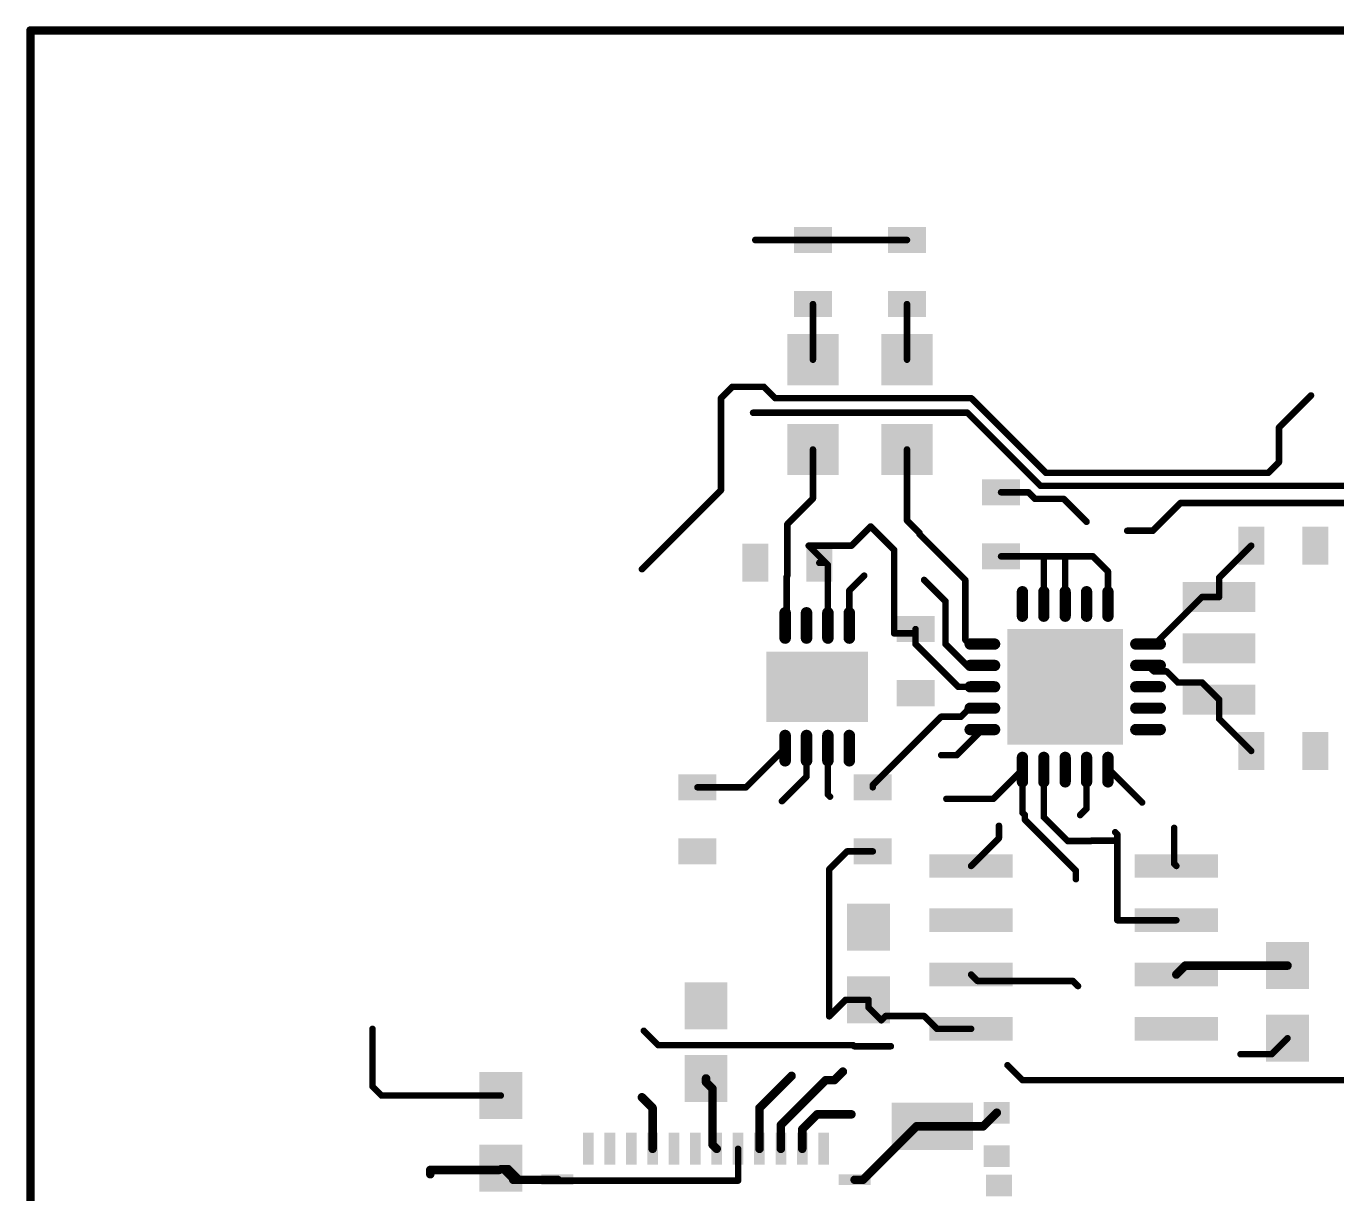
# Model space of a CAD drawing. Extents: x -24.5 to 22.6, y -29.3 to 21.6.
# Drawn here: x -24.5 to 6.15, y -5.76 to 21.55 of the extents above; entities that cross this region are included whole.
import ezdxf

# ---------------------------------------------------------------- set-up
doc = ezdxf.new("R2010")
doc.units = 0
doc.layers.add('16', color=132, linetype='CONTINUOUS')

# ---------------------------------------------------------------- blocks, each defined once
blk = doc.blocks.new('RECT')
blk.add_solid([(-0.5, -0.5), (0.5, -0.5), (-0.5, 0.5), (0.5, 0.5)])
blk = doc.blocks.new('RECT137600X43200R100')
at = {"const_width": 0.135}
blk.add_lwpolyline([(0.3625, 0), (0.3625, 0, 0.4142), (0.295, 0.0675), (-0.295, 0.0675, 0.4142), (-0.3625, 0), (-0.3625, 0, 0.4142), (-0.295, -0.0675), (0.295, -0.0675, 0.4142)], format="xyb", close=True, dxfattribs=at)
blk.add_solid([(-0.3204, -0.0254), (0.3204, -0.0254), (-0.3204, 0.0254), (0.3204, 0.0254)])
blk = doc.blocks.new('RECT133968X42240R100')
at = {"const_width": 0.132}
blk.add_lwpolyline([(0.3527, 0), (0.3527, 0, 0.4142), (0.2867, 0.066), (-0.2867, 0.066, 0.4142), (-0.3527, 0), (-0.3527, 0, 0.4142), (-0.2867, -0.066), (0.2867, -0.066, 0.4142)], format="xyb", close=True, dxfattribs=at)
blk.add_solid([(-0.312, -0.0254), (0.312, -0.0254), (-0.312, 0.0254), (0.312, 0.0254)])

msp = doc.modelspace()

# ---------------------------------------------------------------- linework, layer by layer
at = {"layer": '16'}
for points, const_width in [([(-24.4, 21.45), (-24.4, -29.2)], 0.2), ([(22.5, 21.45), (-24.4, 21.45)], 0.2), ([(-7.45, 16.55), (-6.1, 16.5493)], 0.1524), ([(-3.9, 16.5493), (-6.1, 16.5493)], 0.1524), ([(-6.1, 13.75), (-6.1, 15.0507)], 0.1524), ([(-3.9, 13.75), (-3.9, 15.0507)], 0.1524), ([(-7.9826, 13.1174), (-8.25, 12.85)], 0.1524), ([(-7.2487, 13.1174), (-7.9826, 13.1174)], 0.1524), ([(-6.9813, 12.85), (-7.2487, 13.1174)], 0.1524), ([(-8.25, 12.85), (-8.25, 10.7)], 0.1524), ([(-2.3971, 12.85), (-6.9813, 12.85)], 0.1524), ([(-0.6519, 11.1048), (-2.3971, 12.85)], 0.1524), ([(5.55, 12.9136), (4.8, 12.1636)], 0.1524), ([(-2.4887, 12.5106), (-7.5, 12.5106)], 0.1524), ([(-0.7781, 10.8), (-2.4887, 12.5106)], 0.1524), ([(4.8, 12.1636), (4.8, 11.3548)], 0.1524), ([(-6.1, 10.5), (-6.1, 11.65)], 0.1524), ([(-3.9, 9.9912), (-3.9, 11.65)], 0.1524), ([(4.8, 11.3548), (4.55, 11.1048)], 0.1524), ([(4.55, 11.1048), (-0.6519, 11.1048)], 0.1524), ([(-8.25, 10.7), (-10.1, 8.85)], 0.1524), ([(11.95, 10.8), (-0.7781, 10.8)], 0.1524), ([(-6.7, 9.9), (-6.1, 10.5)], 0.1524), ([(-1.7, 10.6493), (-1.0585, 10.6493)], 0.1524), ([(-1.0585, 10.6493), (-0.9044, 10.4952)], 0.1524), ([(-0.9044, 10.4952), (-0.2358, 10.4952)], 0.1524), ([(-0.2358, 10.4952), (0.3, 9.9594)], 0.1524), ([(2.5, 10.4), (1.85, 9.75)], 0.1524), ([(7.5219, 10.4), (2.5, 10.4)], 0.1524), ([(-6.7, 9.9), (-6.7, 8.6938)], 0.1524), ([(-4.75, 9.85), (-5.2, 9.4)], 0.1524), ([(-4.2, 9.3), (-4.75, 9.85)], 0.1524), ([(-3.6088, 9.7), (-3.9, 9.9912)], 0.1524), ([(1.85, 9.75), (1.25, 9.75)], 0.1524), ([(-3.6088, 9.6715), (-3.6088, 9.7)], 0.1524), ([(-2.5373, 8.6), (-3.6088, 9.6715)], 0.1524), ([(-5.2, 9.4), (-6.2, 9.4)], 0.1524), ([(-5.8, 9), (-6.2, 9.4)], 0.1524), ([(-4.2, 9.3), (-4.2, 7.3493)], 0.1524), ([(-1.7, 9.1507), (-0.65, 9.1507)], 0.1524), ([(-0.7, 9.1007), (-0.65, 9.1507)], 0.1524), ([(-0.65, 9.1507), (-0.2, 9.1507)], 0.1524), ([(-0.2, 9.1507), (0.4493, 9.1507)], 0.1524), ([(-0.2, 8.0373), (-0.2, 9.1507)], 0.1524), ([(0.4493, 9.1507), (0.8, 8.8)], 0.1524), ([(4.1507, 9.4), (3.4, 8.6493)], 0.1524), ([(-5.8, 9), (-5.9507, 9)], 0.1524), ([(-5.75, 8.95), (-5.8, 9)], 0.1524), ([(-5.75, 7.5346), (-5.75, 8.95)], 0.1524), ([(-0.7, 8.0373), (-0.7, 9.1007)], 0.1524), ([(-6.7136, 8.6802), (-6.7, 8.6938)], 0.1524), ([(-6.7136, 7.571), (-6.7136, 8.6802)], 0.1524), ([(-5.25, 8.35), (-4.9, 8.7)], 0.1524), ([(-3, 8.1), (-3.5, 8.6)], 0.1524), ([(-2.5373, 8.6), (-2.5373, 7.2)], 0.1524), ([(0.8, 8.8), (0.8, 8.0373)], 0.1524), ([(3.4, 8.6493), (3.4, 8.2)], 0.1524), ([(-5.25, 7.5346), (-5.25, 8.35)], 0.1524), ([(3, 8.2), (1.9, 7.1)], 0.1524), ([(3, 8.2), (3.4, 8.2)], 0.1524), ([(-3, 8.1), (-3, 7.1)], 0.1524), ([(-6.75, 7.5346), (-6.7136, 7.571)], 0.1524), ([(-4.2, 7.3493), (-3.7007, 7.3493)], 0.1524), ([(-3.7007, 7.3493), (-3.7, 7.35)], 0.1524), ([(-3.7, 7.35), (-3.7, 7.4493)], 0.1524), ([(-3.7, 7.1), (-3.7, 7.35)], 0.1524), ([(-2.7, 6.1), (-3.7, 7.1)], 0.1524), ([(-2.5, 6.6), (-3, 7.1)], 0.1524), ([(-2.4373, 7.1), (-2.5373, 7.2)], 0.1524), ([(-2.1373, 7.1), (-2.4373, 7.1)], 0.1524), ([(1.7373, 7.1), (1.9, 7.1)], 0.1524), ([(-2.1373, 6.6), (-2.5, 6.6)], 0.1524), ([(1.8767, 6.4606), (1.7373, 6.6)], 0.1524), ([(2.1733, 6.4606), (1.8767, 6.4606)], 0.1524), ([(2.4339, 6.2), (2.1733, 6.4606)], 0.1524), ([(-2.1373, 6.1), (-2.7, 6.1)], 0.1524), ([(3, 6.2), (2.4339, 6.2)], 0.1524), ([(3.4, 5.8), (3, 6.2)], 0.1524), ([(3.4, 5.3507), (3.4, 5.8)], 0.1524), ([(-2.4373, 5.6), (-2.6373, 5.4)], 0.1524), ([(-2.1373, 5.6), (-2.4373, 5.6)], 0.1524), ([(-3.1, 5.4), (-4.7, 3.8)], 0.1524), ([(-2.6373, 5.4), (-3.1, 5.4)], 0.1524), ([(4.1507, 4.6), (3.4, 5.3507)], 0.1524), ([(-2.1373, 5.1), (-2.7373, 4.5)], 0.1524), ([(-6.75, 4.6654), (-7.6661, 3.7493)], 0.1524), ([(-6.25, 4.6654), (-6.25, 4.0004)], 0.1524), ([(-5.75, 4.6654), (-5.75, 3.5806)], 0.1524), ([(-2.7373, 4.5), (-3.1, 4.5)], 0.1524), ([(-6.25, 4.0004), (-6.8252, 3.4252)], 0.1524), ([(-1.2, 4.1627), (-1.8836, 3.4791)], 0.1524), ([(-1.2, 4.1627), (-1.2, 3.1582)], 0.1524), ([(-0.7, 4.1627), (-0.7, 3.05)], 0.1524), ([(0.3, 4.1627), (0.3, 3.25)], 0.1524), ([(0.8, 4.1627), (0.8305, 4.1627)], 0.1524), ([(1.6, 3.3932), (0.8305, 4.1627)], 0.1524), ([(-7.6661, 3.7493), (-8.8, 3.7493)], 0.1524), ([(-4.7, 3.8), (-4.7, 3.7493)], 0.1524), ([(-5.75, 3.5806), (-5.7, 3.5306)], 0.1524), ([(-2.9791, 3.4791), (-1.8836, 3.4791)], 0.1524), ([(-1.2, 3.1582), (-1.1432, 3.1014)], 0.1524), ([(-1.1432, 3.1014), (-1.1432, 2.9932)], 0.1524), ([(-1.1432, 2.9932), (0.05, 1.8)], 0.1524), ([(-0.7, 3.05), (-0.1432, 2.4932)], 0.1524), ([(0.3, 3.25), (0.15, 3.1)], 0.1524), ([(-1.75, 2.85), (-1.75, 2.56)], 0.1524), ([(1.0194, 2.65), (0.9694, 2.7)], 0.1524), ([(2.35, 1.96), (2.35, 2.8)], 0.1524), ([(-2.4, 1.91), (-1.75, 2.56)], 0.1524), ([(-0.1432, 2.4932), (0.4014, 2.4932)], 0.1524), ([(0.4014, 2.4932), (0.4082, 2.5)], 0.1524), ([(0.4082, 2.5), (1.0194, 2.5)], 0.1524), ([(1.0194, 2.65), (1.0194, 2.5)], 0.1524), ([(1.0194, 2.5), (1.0194, 0.64)], 0.1524), ([(-5.7194, 1.8306), (-5.2993, 2.2507)], 0.1524), ([(-5.2993, 2.2507), (-4.7, 2.2507)], 0.1524), ([(-5.7194, -1.6068), (-5.7194, 1.8306)], 0.1524), ([(0.05, 1.8), (0.05, 1.6)], 0.1524), ([(2.4, 1.91), (2.35, 1.96)], 0.1524), ([(2.4, 0.64), (1.0194, 0.64)], 0.1524), ([(-2.4, -0.63), (-2.25, -0.78)], 0.1524), ([(2.4, -0.63), (2.61, -0.42)], 0.2), ([(2.61, -0.42), (5, -0.42)], 0.2), ([(-0.02, -0.78), (-2.25, -0.78)], 0.1524), ([(-0.02, -0.78), (0.1, -0.9)], 0.1524), ([(-5.3326, -1.22), (-5.7194, -1.6068)], 0.1524), ([(-4.8, -1.22), (-5.3326, -1.22)], 0.1524), ([(-4.8, -1.22), (-4.9894, -1.22)], 0.1524), ([(-4.8, -1.4), (-4.8, -1.22)], 0.1524), ([(-4.5, -1.7), (-4.8, -1.4)], 0.1524), ([(-4.4, -1.6), (-4.5, -1.7)], 0.1524), ([(-3.5, -1.6), (-4.4, -1.6)], 0.1524), ([(-3.2, -1.9), (-3.5, -1.6)], 0.1524), ([(-16.4, -3.25), (-16.4, -1.9)], 0.1524), ([(-2.4, -1.9), (-3.2, -1.9)], 0.1524), ([(-9.7186, -2.2814), (-10.0554, -1.9446)], 0.1524), ([(5, -2.12), (4.6268, -2.4932)], 0.1524), ([(-5.1604, -2.2814), (-9.7186, -2.2814)], 0.1524), ([(-5.1351, -2.3068), (-5.1604, -2.2814)], 0.1524), ([(-4.2769, -2.3068), (-5.1351, -2.3068)], 0.1524), ([(4.6268, -2.4932), (3.9, -2.4932)], 0.1524), ([(-1.55, -2.75), (-1.2, -3.1)], 0.1524), ([(-8.6, -3.06), (-8.6, -3.15)], 0.2), ([(-8.45, -3.3), (-8.6, -3.15)], 0.2), ([(-7.35, -3.75), (-6.6, -3)], 0.2), ([(-5.8, -3.1), (-6.85, -4.15)], 0.2), ([(-5.6, -3.1), (-5.8, -3.1)], 0.2), ([(-5.4, -2.9), (-5.6, -3.1)], 0.2), ([(-1.2, -3.1), (8.8, -3.1)], 0.1524), ([(-16.19, -3.46), (-16.4, -3.25)], 0.1524), ([(-8.45, -3.3), (-8.45, -4.605)], 0.2), ([(-13.4, -3.46), (-16.19, -3.46)], 0.1524), ([(-9.85, -3.75), (-10.1, -3.5)], 0.2), ([(-9.85, -4.705), (-9.85, -3.75)], 0.2), ([(-7.35, -4.705), (-7.35, -3.75)], 0.2), ([(-6.35, -4.25), (-6, -3.9)], 0.2), ([(-6, -3.9), (-5.2, -3.9)], 0.2), ([(-2.118, -4.18), (-1.8, -3.862)], 0.2), ([(-6.85, -4.15), (-6.85, -4.705)], 0.2), ([(-6.35, -4.705), (-6.35, -4.25)], 0.2), ([(-4.93, -5.43), (-3.68, -4.18)], 0.2), ([(-3.68, -4.18), (-3.31, -4.18)], 0.2), ([(-3.31, -4.18), (-2.118, -4.18)], 0.2), ([(-8.35, -4.705), (-8.45, -4.605)], 0.2), ([(-7.85, -4.705), (-7.85, -5.45)], 0.1524), ([(-13.44, -5.2), (-15.05, -5.2)], 0.2), ([(-15.05, -5.2), (-15.05, -5.3)], 0.2), ([(-13.4, -5.16), (-13.44, -5.2)], 0.1524), ([(-13.4, -5.16), (-13.22, -5.16)], 0.1524), ([(-13.4, -5.16), (-13.38, -5.16)], 0.1524), ([(-13.38, -5.16), (-13.11, -5.43)], 0.1524), ([(-13.22, -5.16), (-12.95, -5.43)], 0.1524), ([(-13.11, -5.43), (-12.95, -5.43)], 0.2), ([(-12.075, -5.43), (-12.95, -5.43)], 0.2), ([(-12.055, -5.45), (-12.075, -5.43)], 0.1524), ([(-7.85, -5.45), (-12.055, -5.45)], 0.1524), ([(-5.125, -5.43), (-4.93, -5.43)], 0.2)]:
    msp.add_lwpolyline(points, dxfattribs=dict(at, const_width=const_width))
for points, const_width in [([(-24.35, 21.45, 1), (-24.45, 21.45)], 0.1), ([(-24.4, 21.5, 1), (-24.4, 21.4)], 0.1), ([(-7.45, 16.5881, 1), (-7.45, 16.5119)], 0.0762), ([(-6.1, 16.5874, 1), (-6.1, 16.5112)], 0.0762), ([(-6.1, 16.5112, 1), (-6.1, 16.5874)], 0.0762), ([(-3.9, 16.5112, 1), (-3.9, 16.5874)], 0.0762), ([(-6.0619, 15.0507, 1), (-6.1381, 15.0507)], 0.0762), ([(-3.8619, 15.0507, 1), (-3.9381, 15.0507)], 0.0762), ([(-6.1381, 13.75, 1), (-6.0619, 13.75)], 0.0762), ([(-3.9381, 13.75, 1), (-3.8619, 13.75)], 0.0762), ([(-7.9826, 13.1555, 1), (-7.9826, 13.0793)], 0.0762), ([(-7.9557, 13.0905, 1), (-8.0095, 13.1443)], 0.0762), ([(-7.2217, 13.1443, 1), (-7.2756, 13.0905)], 0.0762), ([(-7.2487, 13.0793, 1), (-7.2487, 13.1555)], 0.0762), ([(-8.2119, 12.85, 1), (-8.2881, 12.85)], 0.0762), ([(-8.2769, 12.8769, 1), (-8.2231, 12.8231)], 0.0762), ([(-6.9813, 12.8881, 1), (-6.9813, 12.8119)], 0.0762), ([(-7.0082, 12.8231, 1), (-6.9543, 12.8769)], 0.0762), ([(-2.3701, 12.8769, 1), (-2.424, 12.8231)], 0.0762), ([(-2.3971, 12.8119, 1), (-2.3971, 12.8881)], 0.0762), ([(5.5769, 12.8867, 1), (5.5231, 12.9405)], 0.0762), ([(-7.5, 12.5487, 1), (-7.5, 12.4725)], 0.0762), ([(-2.4618, 12.5375, 1), (-2.5157, 12.4837)], 0.0762), ([(-2.4887, 12.4725, 1), (-2.4887, 12.5487)], 0.0762), ([(4.8381, 12.1636, 1), (4.7619, 12.1636)], 0.0762), ([(4.7731, 12.1905, 1), (4.8269, 12.1367)], 0.0762), ([(-6.0619, 11.65, 1), (-6.1381, 11.65)], 0.0762), ([(-3.8619, 11.65, 1), (-3.9381, 11.65)], 0.0762), ([(4.7619, 11.3548, 1), (4.8381, 11.3548)], 0.0762), ([(4.8269, 11.3279, 1), (4.7731, 11.3817)], 0.0762), ([(-0.6519, 11.1429, 1), (-0.6519, 11.0667)], 0.0762), ([(-0.6788, 11.0779, 1), (-0.6249, 11.1317)], 0.0762), ([(4.5231, 11.1317, 1), (4.5769, 11.0779)], 0.0762), ([(4.55, 11.0667, 1), (4.55, 11.1429)], 0.0762), ([(-8.2881, 10.7, 1), (-8.2119, 10.7)], 0.0762), ([(-8.2231, 10.6731, 1), (-8.2769, 10.7269)], 0.0762), ([(-0.7781, 10.8381, 1), (-0.7781, 10.7619)], 0.0762), ([(-0.8051, 10.7731, 1), (-0.7512, 10.8269)], 0.0762), ([(-6.1381, 10.5, 1), (-6.0619, 10.5)], 0.0762), ([(-6.0731, 10.4731, 1), (-6.1269, 10.5269)], 0.0762), ([(-1.7, 10.6874, 1), (-1.7, 10.6112)], 0.0762), ([(-1.0315, 10.6762, 1), (-1.0854, 10.6224)], 0.0762), ([(-1.0585, 10.6112, 1), (-1.0585, 10.6874)], 0.0762), ([(-0.9044, 10.5333, 1), (-0.9044, 10.4571)], 0.0762), ([(-0.9313, 10.4683, 1), (-0.8774, 10.5221)], 0.0762), ([(-0.2089, 10.5221, 1), (-0.2627, 10.4683)], 0.0762), ([(-0.2358, 10.4571, 1), (-0.2358, 10.5333)], 0.0762), ([(2.5, 10.4381, 1), (2.5, 10.3619)], 0.0762), ([(2.5269, 10.3731, 1), (2.4731, 10.4269)], 0.0762), ([(-6.6619, 9.9, 1), (-6.7381, 9.9)], 0.0762), ([(-6.7269, 9.9269, 1), (-6.6731, 9.8731)], 0.0762), ([(-4.7231, 9.8769, 1), (-4.7769, 9.8231)], 0.0762), ([(-4.7231, 9.8231, 1), (-4.7769, 9.8769)], 0.0762), ([(-3.9381, 9.9912, 1), (-3.8619, 9.9912)], 0.0762), ([(-3.8731, 10.0181, 1), (-3.9269, 9.9643)], 0.0762), ([(0.2731, 9.9325, 1), (0.3269, 9.9863)], 0.0762), ([(1.25, 9.7881, 1), (1.25, 9.7119)], 0.0762), ([(1.8231, 9.7769, 1), (1.8769, 9.7231)], 0.0762), ([(1.85, 9.7119, 1), (1.85, 9.7881)], 0.0762), ([(-3.5707, 9.7, 1), (-3.6469, 9.7)], 0.0762), ([(-3.6469, 9.6715, 1), (-3.5707, 9.6715)], 0.0762), ([(-3.5819, 9.6984, 1), (-3.6357, 9.6446)], 0.0762), ([(-3.6357, 9.6731, 1), (-3.5819, 9.7269)], 0.0762), ([(-6.2, 9.4381, 1), (-6.2, 9.3619)], 0.0762), ([(-6.1731, 9.4269, 1), (-6.2269, 9.3731)], 0.0762), ([(-5.2269, 9.4269, 1), (-5.1731, 9.3731)], 0.0762), ([(-5.2, 9.3619, 1), (-5.2, 9.4381)], 0.0762), ([(-4.1619, 9.3, 1), (-4.2381, 9.3)], 0.0762), ([(-4.2269, 9.2731, 1), (-4.1731, 9.3269)], 0.0762), ([(-1.7, 9.1888, 1), (-1.7, 9.1126)], 0.0762), ([(-0.65, 9.1888, 1), (-0.65, 9.1126)], 0.0762), ([(-0.6231, 9.1238, 1), (-0.6769, 9.1776)], 0.0762), ([(-0.65, 9.1126, 1), (-0.65, 9.1888)], 0.0762), ([(-0.2, 9.1888, 1), (-0.2, 9.1126)], 0.0762), ([(-0.1619, 9.1507, 1), (-0.2381, 9.1507)], 0.0762), ([(-0.2, 9.1126, 1), (-0.2, 9.1888)], 0.0762), ([(0.4762, 9.1776, 1), (0.4224, 9.1238)], 0.0762), ([(0.4493, 9.1126, 1), (0.4493, 9.1888)], 0.0762), ([(4.1776, 9.3731, 1), (4.1238, 9.4269)], 0.0762), ([(-10.1269, 8.8769, 1), (-10.0731, 8.8231)], 0.0762), ([(-5.9507, 9.0381, 1), (-5.9507, 8.9619)], 0.0762), ([(-5.7731, 9.0269, 1), (-5.8269, 8.9731)], 0.0762), ([(-5.8269, 8.9731, 1), (-5.7731, 9.0269)], 0.0762), ([(-5.8, 8.9619, 1), (-5.8, 9.0381)], 0.0762), ([(-5.7119, 8.95, 1), (-5.7881, 8.95)], 0.0762), ([(-5.7769, 8.9231, 1), (-5.7231, 8.9769)], 0.0762), ([(-0.6619, 9.1007, 1), (-0.7381, 9.1007)], 0.0762), ([(-0.7269, 9.1276, 1), (-0.6731, 9.0738)], 0.0762), ([(-6.6755, 8.6802, 1), (-6.7517, 8.6802)], 0.0762), ([(-6.7405, 8.7071, 1), (-6.6867, 8.6533)], 0.0762), ([(-6.7381, 8.6938, 1), (-6.6619, 8.6938)], 0.0762), ([(-6.6731, 8.6669, 1), (-6.7269, 8.7207)], 0.0762), ([(-4.8731, 8.6731, 1), (-4.9269, 8.7269)], 0.0762), ([(-3.4731, 8.6269, 1), (-3.5269, 8.5731)], 0.0762), ([(-2.4992, 8.6, 1), (-2.5754, 8.6)], 0.0762), ([(-2.5642, 8.5731, 1), (-2.5104, 8.6269)], 0.0762), ([(0.8381, 8.8, 1), (0.7619, 8.8)], 0.0762), ([(0.7731, 8.7731, 1), (0.8269, 8.8269)], 0.0762), ([(3.4381, 8.6493, 1), (3.3619, 8.6493)], 0.0762), ([(3.3731, 8.6762, 1), (3.4269, 8.6224)], 0.0762), ([(-5.2119, 8.35, 1), (-5.2881, 8.35)], 0.0762), ([(-5.2769, 8.3769, 1), (-5.2231, 8.3231)], 0.0762), ([(3, 8.2381, 1), (3, 8.1619)], 0.0762), ([(3.0269, 8.1731, 1), (2.9731, 8.2269)], 0.0762), ([(3.4, 8.1619, 1), (3.4, 8.2381)], 0.0762), ([(-2.9619, 8.1, 1), (-3.0381, 8.1)], 0.0762), ([(-3.0269, 8.0731, 1), (-2.9731, 8.1269)], 0.0762), ([(-0.7381, 8.0373, 1), (-0.6619, 8.0373)], 0.0762), ([(-0.2381, 8.0373, 1), (-0.1619, 8.0373)], 0.0762), ([(0.7619, 8.0373, 1), (0.8381, 8.0373)], 0.0762), ([(3.3619, 8.2, 1), (3.4381, 8.2)], 0.0762), ([(-6.7769, 7.5615, 1), (-6.7231, 7.5077)], 0.0762), ([(-6.7517, 7.571, 1), (-6.6755, 7.571)], 0.0762), ([(-6.6867, 7.5441, 1), (-6.7405, 7.5979)], 0.0762), ([(-5.7881, 7.5346, 1), (-5.7119, 7.5346)], 0.0762), ([(-5.2881, 7.5346, 1), (-5.2119, 7.5346)], 0.0762), ([(-4.2, 7.3874, 1), (-4.2, 7.3112)], 0.0762), ([(-4.2381, 7.3493, 1), (-4.1619, 7.3493)], 0.0762), ([(-3.7276, 7.3762, 1), (-3.6738, 7.3224)], 0.0762), ([(-3.6619, 7.4493, 1), (-3.7381, 7.4493)], 0.0762), ([(-3.6619, 7.35, 1), (-3.7381, 7.35)], 0.0762), ([(-3.7381, 7.35, 1), (-3.6619, 7.35)], 0.0762), ([(-3.6731, 7.3231, 1), (-3.7269, 7.3769)], 0.0762), ([(-3.7007, 7.3112, 1), (-3.7007, 7.3874)], 0.0762), ([(-3.7381, 7.1, 1), (-3.6619, 7.1)], 0.0762), ([(-3.6731, 7.1269, 1), (-3.7269, 7.0731)], 0.0762), ([(-3.0381, 7.1, 1), (-2.9619, 7.1)], 0.0762), ([(-2.9731, 7.1269, 1), (-3.0269, 7.0731)], 0.0762), ([(-2.5754, 7.2, 1), (-2.4992, 7.2)], 0.0762), ([(-2.5104, 7.2269, 1), (-2.5642, 7.1731)], 0.0762), ([(-2.4373, 7.1381, 1), (-2.4373, 7.0619)], 0.0762), ([(-2.4642, 7.0731, 1), (-2.4104, 7.1269)], 0.0762), ([(-2.1373, 7.0619, 1), (-2.1373, 7.1381)], 0.0762), ([(1.7373, 7.1381, 1), (1.7373, 7.0619)], 0.0762), ([(1.8731, 7.1269, 1), (1.9269, 7.0731)], 0.0762), ([(1.9, 7.0619, 1), (1.9, 7.1381)], 0.0762), ([(-2.5, 6.6381, 1), (-2.5, 6.5619)], 0.0762), ([(-2.5269, 6.5731, 1), (-2.4731, 6.6269)], 0.0762), ([(-2.1373, 6.5619, 1), (-2.1373, 6.6381)], 0.0762), ([(1.7642, 6.6269, 1), (1.7104, 6.5731)], 0.0762), ([(1.8767, 6.4987, 1), (1.8767, 6.4225)], 0.0762), ([(1.8498, 6.4337, 1), (1.9036, 6.4875)], 0.0762), ([(2.2003, 6.4875, 1), (2.1464, 6.4337)], 0.0762), ([(2.1733, 6.4225, 1), (2.1733, 6.4987)], 0.0762), ([(-2.7, 6.1381, 1), (-2.7, 6.0619)], 0.0762), ([(-2.7269, 6.0731, 1), (-2.6731, 6.1269)], 0.0762), ([(-2.1373, 6.0619, 1), (-2.1373, 6.1381)], 0.0762), ([(2.4339, 6.2381, 1), (2.4339, 6.1619)], 0.0762), ([(2.407, 6.1731, 1), (2.4609, 6.2269)], 0.0762), ([(3.0269, 6.2269, 1), (2.9731, 6.1731)], 0.0762), ([(3, 6.1619, 1), (3, 6.2381)], 0.0762), ([(3.4381, 5.8, 1), (3.3619, 5.8)], 0.0762), ([(3.3731, 5.7731, 1), (3.4269, 5.8269)], 0.0762), ([(-2.4373, 5.6381, 1), (-2.4373, 5.5619)], 0.0762), ([(-2.4104, 5.5731, 1), (-2.4642, 5.6269)], 0.0762), ([(-2.1373, 5.5619, 1), (-2.1373, 5.6381)], 0.0762), ([(-3.1, 5.4381, 1), (-3.1, 5.3619)], 0.0762), ([(-3.0731, 5.3731, 1), (-3.1269, 5.4269)], 0.0762), ([(-2.6642, 5.4269, 1), (-2.6104, 5.3731)], 0.0762), ([(-2.6373, 5.3619, 1), (-2.6373, 5.4381)], 0.0762), ([(3.3619, 5.3507, 1), (3.4381, 5.3507)], 0.0762), ([(3.4269, 5.3776, 1), (3.3731, 5.3238)], 0.0762), ([(-2.1104, 5.0731, 1), (-2.1642, 5.1269)], 0.0762), ([(-6.7231, 4.6385, 1), (-6.7769, 4.6923)], 0.0762), ([(-6.2119, 4.6654, 1), (-6.2881, 4.6654)], 0.0762), ([(-5.7119, 4.6654, 1), (-5.7881, 4.6654)], 0.0762), ([(4.1238, 4.5731, 1), (4.1776, 4.6269)], 0.0762), ([(-3.1, 4.5381, 1), (-3.1, 4.4619)], 0.0762), ([(-2.7642, 4.5269, 1), (-2.7104, 4.4731)], 0.0762), ([(-2.7373, 4.4619, 1), (-2.7373, 4.5381)], 0.0762), ([(-6.2881, 4.0004, 1), (-6.2119, 4.0004)], 0.0762), ([(-6.2231, 3.9734, 1), (-6.2769, 4.0273)], 0.0762), ([(-1.1619, 4.1627, 1), (-1.2381, 4.1627)], 0.0762), ([(-1.1731, 4.1358, 1), (-1.2269, 4.1896)], 0.0762), ([(-0.6619, 4.1627, 1), (-0.7381, 4.1627)], 0.0762), ([(0.3381, 4.1627, 1), (0.2619, 4.1627)], 0.0762), ([(0.8, 4.2008, 1), (0.8, 4.1246)], 0.0762), ([(0.8574, 4.1896, 1), (0.8036, 4.1358)], 0.0762), ([(0.8305, 4.1246, 1), (0.8305, 4.2008)], 0.0762), ([(-8.8, 3.7874, 1), (-8.8, 3.7112)], 0.0762), ([(-7.693, 3.7762, 1), (-7.6392, 3.7224)], 0.0762), ([(-7.6661, 3.7112, 1), (-7.6661, 3.7874)], 0.0762), ([(-4.6619, 3.8, 1), (-4.7381, 3.8)], 0.0762), ([(-4.7381, 3.7493, 1), (-4.6619, 3.7493)], 0.0762), ([(-4.7269, 3.8269, 1), (-4.6731, 3.7731)], 0.0762), ([(-6.8521, 3.4521, 1), (-6.7982, 3.3982)], 0.0762), ([(-5.7881, 3.5806, 1), (-5.7119, 3.5806)], 0.0762), ([(-5.7231, 3.6075, 1), (-5.7769, 3.5537)], 0.0762), ([(-5.7269, 3.5037, 1), (-5.6731, 3.5575)], 0.0762), ([(-2.9791, 3.5172, 1), (-2.9791, 3.441)], 0.0762), ([(-1.9106, 3.506, 1), (-1.8567, 3.4521)], 0.0762), ([(-1.8836, 3.441, 1), (-1.8836, 3.5172)], 0.0762), ([(1.5731, 3.3663, 1), (1.6269, 3.4201)], 0.0762), ([(-1.1731, 3.1851, 1), (-1.2269, 3.1312)], 0.0762), ([(-1.2381, 3.1582, 1), (-1.1619, 3.1582)], 0.0762), ([(-1.1051, 3.1014, 1), (-1.1813, 3.1014)], 0.0762), ([(-1.1163, 3.0201, 1), (-1.1701, 2.9663)], 0.0762), ([(-1.1701, 3.0744, 1), (-1.1163, 3.1283)], 0.0762), ([(-0.7381, 3.05, 1), (-0.6619, 3.05)], 0.0762), ([(-0.6731, 3.0769, 1), (-0.7269, 3.0231)], 0.0762), ([(0.1231, 3.1269, 1), (0.1769, 3.0731)], 0.0762), ([(0.2619, 3.25, 1), (0.3381, 3.25)], 0.0762), ([(0.3269, 3.2231, 1), (0.2731, 3.2769)], 0.0762), ([(-1.7119, 2.85, 1), (-1.7881, 2.85)], 0.0762), ([(-1.1813, 2.9932, 1), (-1.1051, 2.9932)], 0.0762), ([(0.9963, 2.7269, 1), (0.9425, 2.6731)], 0.0762), ([(2.3881, 2.8, 1), (2.3119, 2.8)], 0.0762), ([(-1.7881, 2.56, 1), (-1.7119, 2.56)], 0.0762), ([(-1.7231, 2.5331, 1), (-1.7769, 2.5869)], 0.0762), ([(-0.1432, 2.5313, 1), (-0.1432, 2.4551)], 0.0762), ([(-0.1701, 2.4663, 1), (-0.1163, 2.5201)], 0.0762), ([(0.3744, 2.5201, 1), (0.4283, 2.4663)], 0.0762), ([(0.4082, 2.5381, 1), (0.4082, 2.4619)], 0.0762), ([(0.4351, 2.4731, 1), (0.3812, 2.5269)], 0.0762), ([(0.4014, 2.4551, 1), (0.4014, 2.5313)], 0.0762), ([(1.0575, 2.65, 1), (0.9813, 2.65)], 0.0762), ([(1.0575, 2.5, 1), (0.9813, 2.5)], 0.0762), ([(0.9813, 2.5, 1), (1.0575, 2.5)], 0.0762), ([(0.9925, 2.6231, 1), (1.0463, 2.6769)], 0.0762), ([(1.0194, 2.4619, 1), (1.0194, 2.5381)], 0.0762), ([(-5.2993, 2.2888, 1), (-5.2993, 2.2126)], 0.0762), ([(-5.2724, 2.2238, 1), (-5.3262, 2.2776)], 0.0762), ([(-4.7, 2.2126, 1), (-4.7, 2.2888)], 0.0762), ([(-5.6813, 1.8306, 1), (-5.7575, 1.8306)], 0.0762), ([(-5.7463, 1.8575, 1), (-5.6925, 1.8037)], 0.0762), ([(-2.4269, 1.9369, 1), (-2.3731, 1.8831)], 0.0762), ([(0.0881, 1.8, 1), (0.0119, 1.8)], 0.0762), ([(0.0231, 1.7731, 1), (0.0769, 1.8269)], 0.0762), ([(2.3119, 1.96, 1), (2.3881, 1.96)], 0.0762), ([(2.3769, 1.9869, 1), (2.3231, 1.9331)], 0.0762), ([(2.3731, 1.8831, 1), (2.4269, 1.9369)], 0.0762), ([(0.0119, 1.6, 1), (0.0881, 1.6)], 0.0762), ([(1.0194, 0.6781, 1), (1.0194, 0.6019)], 0.0762), ([(0.9813, 0.64, 1), (1.0575, 0.64)], 0.0762), ([(2.4, 0.6019, 1), (2.4, 0.6781)], 0.0762), ([(-2.3731, -0.6031, 1), (-2.4269, -0.6569)], 0.0762), ([(2.3646, -0.5946, 1), (2.4354, -0.6654)], 0.1), ([(2.61, -0.37, 1), (2.61, -0.47)], 0.1), ([(2.6454, -0.4554, 1), (2.5746, -0.3846)], 0.1), ([(5, -0.47, 1), (5, -0.37)], 0.1), ([(-2.25, -0.7419, 1), (-2.25, -0.8181)], 0.0762), ([(-2.2769, -0.8069, 1), (-2.2231, -0.7531)], 0.0762), ([(0.0069, -0.7531, 1), (-0.0469, -0.8069)], 0.0762), ([(-0.02, -0.8181, 1), (-0.02, -0.7419)], 0.0762), ([(0.0731, -0.9269, 1), (0.1269, -0.8731)], 0.0762), ([(-5.3326, -1.1819, 1), (-5.3326, -1.2581)], 0.0762), ([(-5.3057, -1.2469, 1), (-5.3595, -1.1931)], 0.0762), ([(-4.9894, -1.1819, 1), (-4.9894, -1.2581)], 0.0762), ([(-4.7619, -1.22, 1), (-4.8381, -1.22)], 0.0762), ([(-4.8, -1.2581, 1), (-4.8, -1.1819)], 0.0762), ([(-4.8, -1.2581, 1), (-4.8, -1.1819)], 0.0762), ([(-4.8381, -1.4, 1), (-4.7619, -1.4)], 0.0762), ([(-4.7731, -1.3731, 1), (-4.8269, -1.4269)], 0.0762), ([(-4.4, -1.5619, 1), (-4.4, -1.6381)], 0.0762), ([(-4.3731, -1.6269, 1), (-4.4269, -1.5731)], 0.0762), ([(-3.4731, -1.5731, 1), (-3.5269, -1.6269)], 0.0762), ([(-3.5, -1.6381, 1), (-3.5, -1.5619)], 0.0762), ([(-16.3619, -1.9, 1), (-16.4381, -1.9)], 0.0762), ([(-5.7575, -1.6068, 1), (-5.6813, -1.6068)], 0.0762), ([(-5.7463, -1.5799, 1), (-5.6925, -1.6337)], 0.0762), ([(-4.5269, -1.6731, 1), (-4.4731, -1.7269)], 0.0762), ([(-4.5269, -1.7269, 1), (-4.4731, -1.6731)], 0.0762), ([(-3.2, -1.8619, 1), (-3.2, -1.9381)], 0.0762), ([(-3.2269, -1.9269, 1), (-3.1731, -1.8731)], 0.0762), ([(-2.4, -1.9381, 1), (-2.4, -1.8619)], 0.0762), ([(-10.0285, -1.9177, 1), (-10.0823, -1.9715)], 0.0762), ([(5.0269, -2.1469, 1), (4.9731, -2.0931)], 0.0762), ([(-9.7186, -2.2433, 1), (-9.7186, -2.3195)], 0.0762), ([(-9.7455, -2.3083, 1), (-9.6917, -2.2545)], 0.0762), ([(-5.1335, -2.2545, 1), (-5.1874, -2.3083)], 0.0762), ([(-5.1351, -2.2687, 1), (-5.1351, -2.3449)], 0.0762), ([(-5.162, -2.3337, 1), (-5.1081, -2.2799)], 0.0762), ([(-5.1604, -2.3195, 1), (-5.1604, -2.2433)], 0.0762), ([(-4.2769, -2.3449, 1), (-4.2769, -2.2687)], 0.0762), ([(3.9, -2.4551, 1), (3.9, -2.5313)], 0.0762), ([(4.5999, -2.4663, 1), (4.6537, -2.5201)], 0.0762), ([(4.6268, -2.5313, 1), (4.6268, -2.4551)], 0.0762), ([(-1.5231, -2.7231, 1), (-1.5769, -2.7769)], 0.0762), ([(-8.5646, -3.1146, 1), (-8.6354, -3.1854)], 0.1), ([(-8.55, -3.06, 1), (-8.65, -3.06)], 0.1), ([(-6.5646, -3.0354, 1), (-6.6354, -2.9646)], 0.1), ([(-5.8, -3.05, 1), (-5.8, -3.15)], 0.1), ([(-5.7646, -3.1354, 1), (-5.8354, -3.0646)], 0.1), ([(-5.6354, -3.0646, 1), (-5.5646, -3.1354)], 0.1), ([(-5.6, -3.15, 1), (-5.6, -3.05)], 0.1), ([(-5.3646, -2.9354, 1), (-5.4354, -2.8646)], 0.1), ([(-1.2, -3.0619, 1), (-1.2, -3.1381)], 0.0762), ([(-1.2269, -3.1269, 1), (-1.1731, -3.0731)], 0.0762), ([(-16.4381, -3.25, 1), (-16.3619, -3.25)], 0.0762), ([(-16.3731, -3.2231, 1), (-16.4269, -3.2769)], 0.0762), ([(-8.65, -3.15, 1), (-8.55, -3.15)], 0.1), ([(-8.4, -3.3, 1), (-8.5, -3.3)], 0.1), ([(-8.4854, -3.3354, 1), (-8.4146, -3.2646)], 0.1), ([(-16.19, -3.4219, 1), (-16.19, -3.4981)], 0.0762), ([(-16.2169, -3.4869, 1), (-16.1631, -3.4331)], 0.0762), ([(-13.4, -3.4981, 1), (-13.4, -3.4219)], 0.0762), ([(-10.0646, -3.4646, 1), (-10.1354, -3.5354)], 0.1), ([(-9.8, -3.75, 1), (-9.9, -3.75)], 0.1), ([(-9.8854, -3.7854, 1), (-9.8146, -3.7146)], 0.1), ([(-7.3854, -3.7146, 1), (-7.3146, -3.7854)], 0.1), ([(-7.3, -3.75, 1), (-7.4, -3.75)], 0.1), ([(-6, -3.85, 1), (-6, -3.95)], 0.1), ([(-5.9646, -3.9354, 1), (-6.0354, -3.8646)], 0.1), ([(-5.2, -3.95, 1), (-5.2, -3.85)], 0.1), ([(-1.7646, -3.8974, 1), (-1.8354, -3.8266)], 0.1), ([(-6.8854, -4.1146, 1), (-6.8146, -4.1854)], 0.1), ([(-6.8, -4.15, 1), (-6.9, -4.15)], 0.1), ([(-6.3854, -4.2146, 1), (-6.3146, -4.2854)], 0.1), ([(-6.3, -4.25, 1), (-6.4, -4.25)], 0.1), ([(-3.68, -4.13, 1), (-3.68, -4.23)], 0.1), ([(-3.6446, -4.2154, 1), (-3.7154, -4.1446)], 0.1), ([(-3.31, -4.13, 1), (-3.31, -4.23)], 0.1), ([(-3.31, -4.23, 1), (-3.31, -4.13)], 0.1), ([(-2.1534, -4.1446, 1), (-2.0826, -4.2154)], 0.1), ([(-2.118, -4.23, 1), (-2.118, -4.13)], 0.1), ([(-8.4146, -4.5696, 1), (-8.4854, -4.6404)], 0.1), ([(-8.5, -4.605, 1), (-8.4, -4.605)], 0.1), ([(-9.9, -4.705, 1), (-9.8, -4.705)], 0.1), ([(-8.3854, -4.7404, 1), (-8.3146, -4.6696)], 0.1), ([(-7.8119, -4.705, 1), (-7.8881, -4.705)], 0.0762), ([(-7.4, -4.705, 1), (-7.3, -4.705)], 0.1), ([(-6.9, -4.705, 1), (-6.8, -4.705)], 0.1), ([(-6.4, -4.705, 1), (-6.3, -4.705)], 0.1), ([(-15.05, -5.15, 1), (-15.05, -5.25)], 0.1), ([(-15, -5.2, 1), (-15.1, -5.2)], 0.1), ([(-13.4669, -5.1731, 1), (-13.4131, -5.2269)], 0.0762), ([(-13.44, -5.25, 1), (-13.44, -5.15)], 0.1), ([(-13.4, -5.1219, 1), (-13.4, -5.1981)], 0.0762), ([(-13.4, -5.1219, 1), (-13.4, -5.1981)], 0.0762), ([(-13.3731, -5.1869, 1), (-13.4269, -5.1331)], 0.0762), ([(-13.3531, -5.1331, 1), (-13.4069, -5.1869)], 0.0762), ([(-13.38, -5.1981, 1), (-13.38, -5.1219)], 0.0762), ([(-13.1931, -5.1331, 1), (-13.2469, -5.1869)], 0.0762), ([(-13.22, -5.1981, 1), (-13.22, -5.1219)], 0.0762), ([(-15.1, -5.3, 1), (-15, -5.3)], 0.1), ([(-13.11, -5.38, 1), (-13.11, -5.48)], 0.1), ([(-13.1369, -5.4569, 1), (-13.0831, -5.4031)], 0.0762), ([(-12.95, -5.38, 1), (-12.95, -5.48)], 0.1), ([(-12.9769, -5.4569, 1), (-12.9231, -5.4031)], 0.0762), ([(-12.95, -5.48, 1), (-12.95, -5.38)], 0.1), ([(-12.0481, -5.4031, 1), (-12.1019, -5.4569)], 0.0762), ([(-12.055, -5.4119, 1), (-12.055, -5.4881)], 0.0762), ([(-12.075, -5.48, 1), (-12.075, -5.38)], 0.1), ([(-12.0819, -5.4769, 1), (-12.0281, -5.4231)], 0.0762), ([(-7.8881, -5.45, 1), (-7.8119, -5.45)], 0.0762), ([(-7.85, -5.4881, 1), (-7.85, -5.4119)], 0.0762), ([(-5.125, -5.38, 1), (-5.125, -5.48)], 0.1), ([(-4.9654, -5.3946, 1), (-4.8946, -5.4654)], 0.1), ([(-4.93, -5.48, 1), (-4.93, -5.38)], 0.1)]:
    msp.add_lwpolyline(points, format="xyb", dxfattribs=dict(at, const_width=const_width))

# ---------------------------------------------------------------- block references
for p, xscale, yscale, rotation in [((-6.1, 16.5493), 0.6096, 0.889, 90), ((-3.9, 16.5493), 0.6096, 0.889, 90), ((-6.1, 15.0507), 0.6096, 0.889, 90), ((-3.9, 15.0507), 0.6096, 0.889, 90), ((-1.7, 10.6493), 0.6096, 0.889, 270), ((-7.4493, 9), 0.6096, 0.889, 180), ((-5.9507, 9), 0.6096, 0.889, 180), ((-1.7, 9.1507), 0.6096, 0.889, 270), ((3.4, 8.2), 0.7, 1.7, 90), ((-3.7, 7.4493), 0.6096, 0.889, 270), ((-0.2, 6.1), 2.7, 2.7, 270), ((3.4, 7), 0.7, 1.7, 90), ((-6, 6.1), 1.65, 2.38, 270), ((-3.7, 5.9507), 0.6096, 0.889, 270), ((3.4, 5.8), 0.7, 1.7, 90), ((-8.8, 3.7493), 0.6096, 0.889, 270), ((-4.7, 3.7493), 0.6096, 0.889, 270), ((-8.8, 2.2507), 0.6096, 0.889, 270), ((-4.7, 2.2507), 0.6096, 0.889, 270), ((-3.31, -4.18), 1.1, 1.9, 90), ((-1.8, -3.862), 0.508, 0.6096, 270), ((-11.35, -4.705), 0.75, 0.25, 270), ((-10.85, -4.705), 0.75, 0.25, 270), ((-10.35, -4.705), 0.75, 0.25, 270), ((-9.85, -4.705), 0.75, 0.25, 270), ((-9.35, -4.705), 0.75, 0.25, 270), ((-8.85, -4.705), 0.75, 0.25, 270), ((-8.35, -4.705), 0.75, 0.25, 270), ((-7.85, -4.705), 0.75, 0.25, 270), ((-7.35, -4.705), 0.75, 0.25, 270), ((-6.85, -4.705), 0.75, 0.25, 270), ((-6.35, -4.705), 0.75, 0.25, 270), ((-5.85, -4.705), 0.75, 0.25, 270), ((-1.8, -4.878), 0.508, 0.6096, 270), ((-5.125, -5.43), 0.75, 0.25, 180), ((-1.75, -5.562), 0.508, 0.6096, 90)]:
    msp.add_blockref('RECT', p, dxfattribs=dict(at, xscale=xscale, yscale=yscale, rotation=rotation))
for p, xscale, yscale in [((-6.1, 13.75), 1.2, 1.2), ((-3.9, 13.75), 1.2, 1.2), ((-6.1, 11.65), 1.2, 1.2), ((-3.9, 11.65), 1.2, 1.2), ((4.1507, 9.4), 0.6096, 0.889), ((5.6493, 9.4), 0.6096, 0.889), ((4.1507, 4.6), 0.6096, 0.889), ((5.6493, 4.6), 0.6096, 0.889), ((-2.4, 1.91), 1.95, 0.55), ((2.4, 1.91), 1.95, 0.55), ((-2.4, 0.64), 1.95, 0.55), ((2.4, 0.64), 1.95, 0.55), ((-2.4, -0.63), 1.95, 0.55), ((2.4, -0.63), 1.95, 0.55), ((-2.4, -1.9), 1.95, 0.55), ((2.4, -1.9), 1.95, 0.55), ((-12.075, -5.43), 0.75, 0.25)]:
    msp.add_blockref('RECT', p, dxfattribs=dict(at, xscale=xscale, yscale=yscale))
for name, p, rotation in [('RECT133968X42240R100', (-1.2, 8.0373), 270), ('RECT133968X42240R100', (-0.7, 8.0373), 270), ('RECT133968X42240R100', (-0.2, 8.0373), 270), ('RECT133968X42240R100', (0.3, 8.0373), 270), ('RECT133968X42240R100', (0.8, 8.0373), 270), ('RECT137600X43200R100', (-6.75, 7.5346), 270), ('RECT137600X43200R100', (-6.25, 7.5346), 270), ('RECT137600X43200R100', (-5.75, 7.5346), 270), ('RECT137600X43200R100', (-5.25, 7.5346), 270), ('RECT133968X42240R100', (-2.1373, 7.1), 180), ('RECT133968X42240R100', (1.7373, 7.1), 180), ('RECT133968X42240R100', (-2.1373, 6.6), 180), ('RECT133968X42240R100', (1.7373, 6.6), 180), ('RECT133968X42240R100', (-2.1373, 6.1), 180), ('RECT133968X42240R100', (1.7373, 6.1), 180), ('RECT133968X42240R100', (-2.1373, 5.6), 180), ('RECT133968X42240R100', (1.7373, 5.6), 180), ('RECT133968X42240R100', (-2.1373, 5.1), 180), ('RECT133968X42240R100', (1.7373, 5.1), 180), ('RECT137600X43200R100', (-6.75, 4.6654), 270), ('RECT137600X43200R100', (-6.25, 4.6654), 270), ('RECT137600X43200R100', (-5.75, 4.6654), 270), ('RECT137600X43200R100', (-5.25, 4.6654), 270), ('RECT133968X42240R100', (-1.2, 4.1627), 270), ('RECT133968X42240R100', (-0.7, 4.1627), 270), ('RECT133968X42240R100', (-0.2, 4.1627), 270), ('RECT133968X42240R100', (0.3, 4.1627), 270), ('RECT133968X42240R100', (0.8, 4.1627), 270)]:
    msp.add_blockref(name, p, dxfattribs=dict(at, rotation=rotation))
at = {"layer": '16', "xscale": 1.1}
for p, rotation in [((-4.8, 0.48), 90), ((5, -0.42), 270), ((-8.6, -1.36), 90), ((-4.8, -1.22), 90), ((5, -2.12), 270), ((-8.6, -3.06), 90), ((-13.4, -3.46), 90), ((-13.4, -5.16), 90)]:
    msp.add_blockref('RECT', p, dxfattribs=dict(at, rotation=rotation))

doc.saveas('drawing.dxf')
